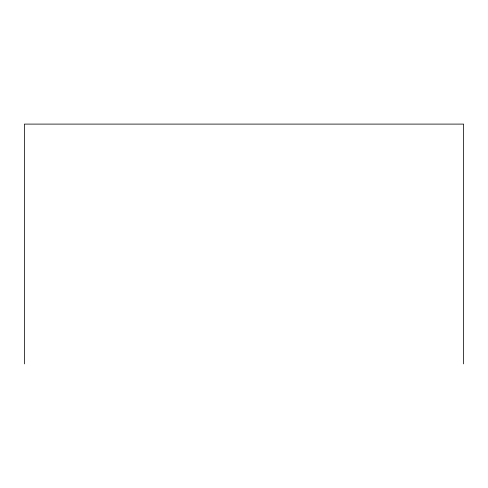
<?xml version="1.0" encoding="UTF-8"?>
<svg xmlns="http://www.w3.org/2000/svg" width="488" height="488" viewBox="0 0 488 488"><rect width="100%" height="100%" fill="white"/><g stroke="black" fill="none" stroke-linecap="round" stroke-linejoin="round"><path stroke-width="0.73" d="M463.6 363.895L463.6 124.104L24.4 124.104L24.4 363.895"/></g></svg>
